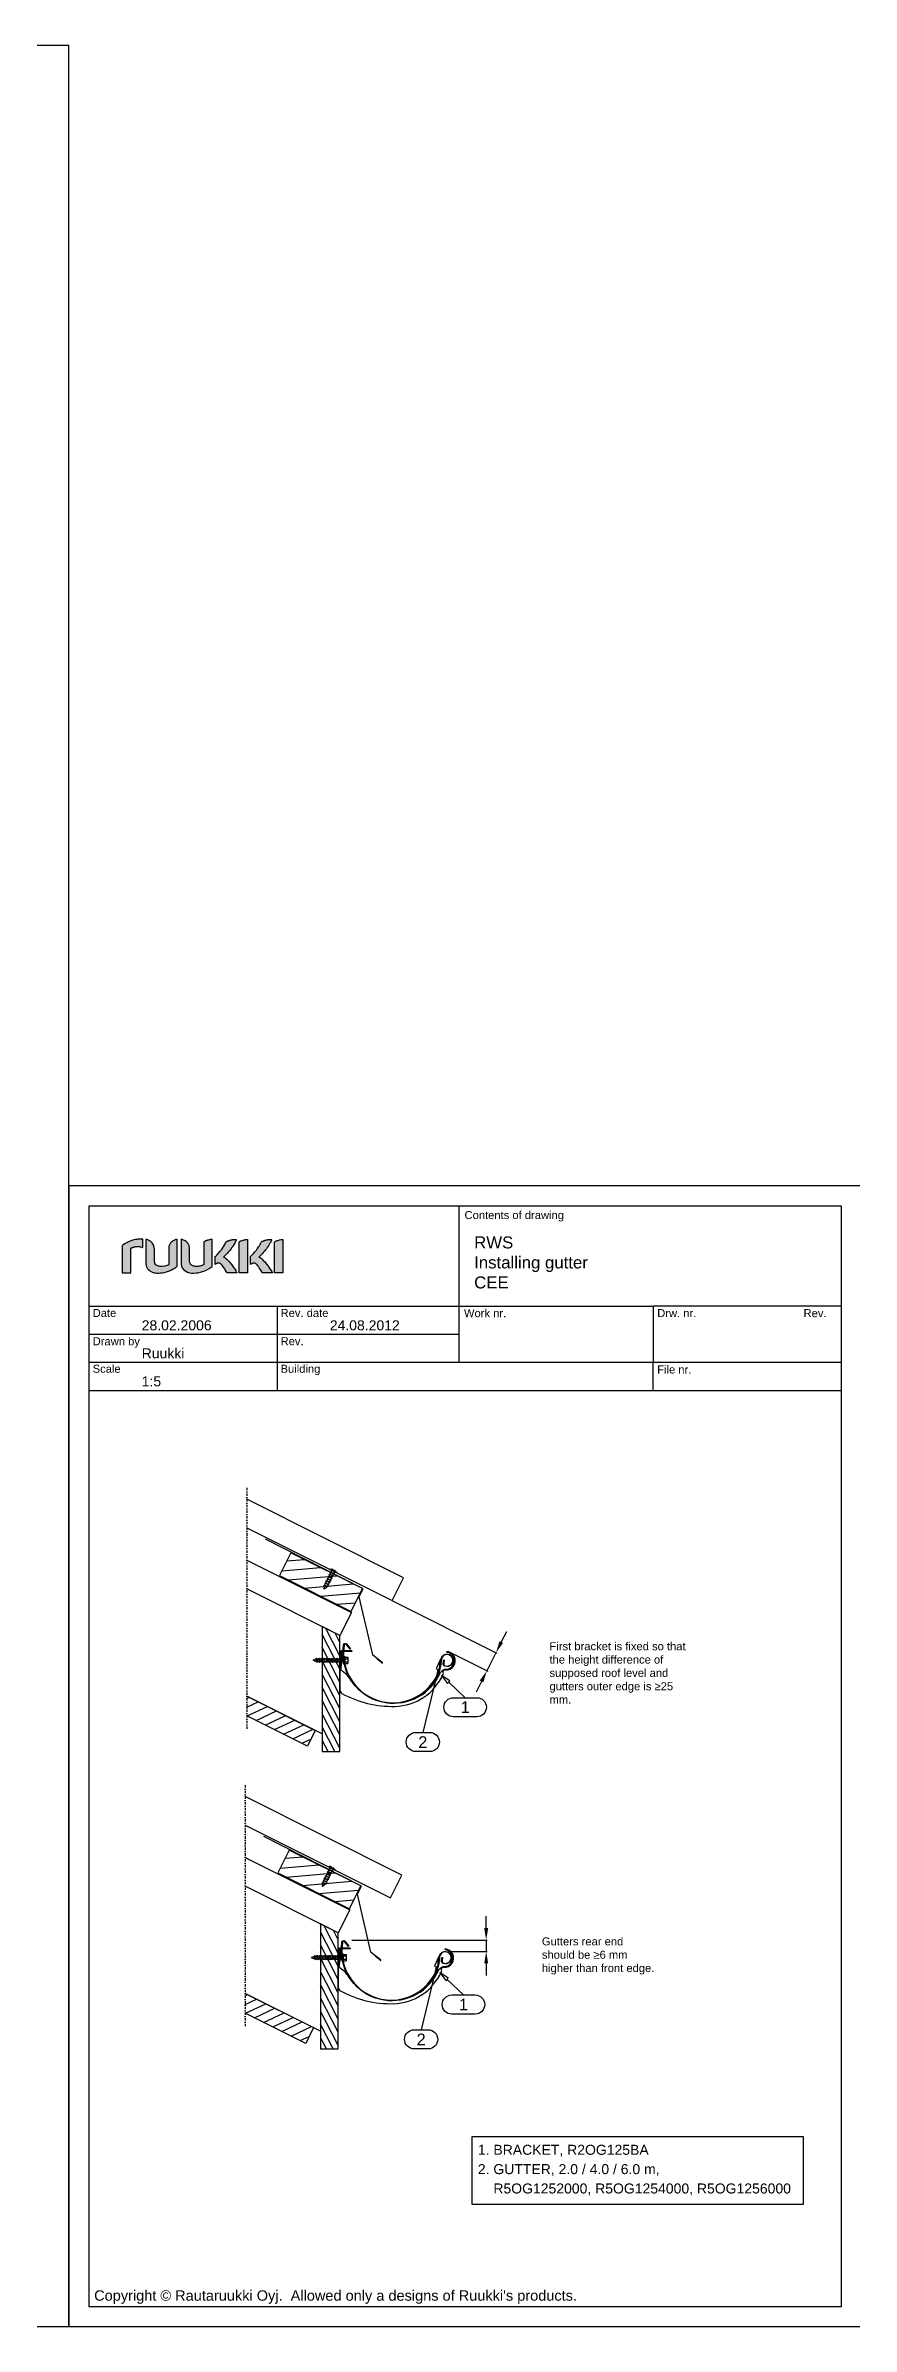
# Model space of a CAD drawing. Extents: x -5366 to 10078, y -29412 to -20292.
# Drawn here: x -247 to 760, y -24852 to -22002 of the extents above; entities that cross this region are included whole.
import ezdxf
from ezdxf.enums import TextEntityAlignment as Align

# ---------------------------------------------------------------- set-up
doc = ezdxf.new("R2010")
doc.units = 0
doc.linetypes.add('PKL', pattern=[7, 3, -2, 0, -2])
doc.layers.get('0').update_dxf_attribs({"linetype": 'CONTINUOUS'})
for name, color, linetype in [('025', 1, 'CONTINUOUS'), ('CLASSIC', 7, 'CONTINUOUS'), ('DET_RAAMIT', 7, 'CONTINUOUS'), ('DET_VAKIOTXT', 7, 'CONTINUOUS'), ('Gruba', 3, 'CONTINUOUS'), ('KIINNIKE', 1, 'CONTINUOUS'), ('MITAT', 2, 'CONTINUOUS'), ('MUOTO', 3, 'CONTINUOUS'), ('POIMULEVY', 7, 'CONTINUOUS'), ('RISTIKKO', 1, 'CONTINUOUS'), ('RU_COPYRIGHT', 7, 'CONTINUOUS'), ('RUUKKI', 7, 'CONTINUOUS'), ('RWS', 7, 'CONTINUOUS'), ('SININEN', 7, 'CONTINUOUS')]:
    doc.layers.add(name, color=color, linetype=linetype)
doc.layers.add('DET_RAAMI_ULOIN', color=7, linetype='CONTINUOUS', plot=False)
doc.styles.add('arial', font='ARIAL.TTF')
doc.dimstyles.get("Standard").update_dxf_attribs({"dimtxt": 0.18, "dimasz": 0.18, "dimexe": 0.18, "dimexo": 0.0625, "dimgap": 0.09, "dimtad": 0, "dimtih": 1, "dimtoh": 1, "dimdec": 4, "dimzin": 0, "dimdsep": 46, "dimtxsty": 'Standard', "dimcen": 0.09, "dimadec": 0, "dimazin": 0, "dimtfac": 1, "dimtdec": 4, "dimtofl": 0, "dimtmove": 0, "dimatfit": 3, "dimfxl": 0, "dimtolj": 1, "dimtzin": 0, "dimarcsym": 0})

# ---------------------------------------------------------------- blocks, each defined once
blk = doc.blocks.new('ruukki_dwg')
at = {"layer": 'RUUKKI'}
for points in [[(-27.9, 99.7), (-27.9, 57.3), (-14.6, 57.3), (-14.6, 95.4), (-14, 95.7), (-13.7, 95.9), (-13.4, 96), (-13.1, 96.2), (-12.8, 96.3), (-12.5, 96.4), (-12.1, 96.6), (-11.5, 96.8), (-11.1, 96.9), (-10.8, 97), (-10.4, 97.1), (-10.1, 97.2), (-9.8, 97.3), (-9.1, 97.5), (-8.4, 97.6), (-7.4, 97.8), (-6.7, 97.9), (-5.8, 98.1), (-4.9, 98.1), (-3.3, 98.1), (-1.1, 98), (0.3, 97.8), (2.3, 97.3), (3.8, 96.6), (4.2, 96.4), (4.3, 96.4), (4.4, 96.4), (4.4, 96.4), (4.4, 109.6), (4.2, 109.7), (3.9, 109.7), (3.7, 109.7), (2.4, 109.7), (1.3, 109.7), (0.1, 109.7), (-1, 109.6), (-2.1, 109.5), (-3.6, 109.4), (-5.1, 109.2), (-6.5, 109), (-7.8, 108.8), (-9.9, 108.3), (-11.5, 107.8), (-13, 107.3), (-14.2, 106.9), (-15.4, 106.4), (-16.9, 105.7), (-18.1, 105.2), (-19.4, 104.5), (-23, 102.6), (-25.5, 101.1), (-26.5, 100.5), (-27.3, 100), (-27.6, 99.9), (-27.9, 99.7)], [(9.1, 109.3), (9.1, 72.2), (9.1, 70.8), (9.3, 69.4), (9.6, 68.1), (10, 66.9), (10.3, 66.1), (10.7, 65.4), (11.1, 64.6), (11.8, 63.6), (12.3, 63), (13.4, 61.8), (14.3, 61), (15.6, 60.1), (16.6, 59.4), (18.1, 58.7), (18.9, 58.3), (20.4, 57.8), (22.1, 57.3), (24.2, 56.9), (26.3, 56.7), (29.3, 56.7), (32, 56.9), (35, 57.2), (37.3, 57.6), (41.4, 58.6), (45.8, 60.2), (49.1, 61.9), (51.7, 63.3), (53, 64), (54.8, 65.1), (56, 65.8), (56.9, 66.4), (57.6, 66.9), (57.8, 67), (57.8, 88.2), (57.8, 109.5), (57.1, 109.3), (56.5, 109.1), (55.8, 108.9), (55.5, 108.8), (54.8, 108.6), (53.9, 108.2), (52.7, 107.7), (51.6, 107), (50.5, 106.3), (49.9, 105.9), (49.2, 105.2), (48.7, 104.8), (48.1, 104.1), (47.6, 103.6), (47.2, 103.1), (46.9, 102.5), (46.5, 102), (46.3, 101.7), (45.9, 100.8), (45.3, 99.2), (45, 98.2), (44.8, 97.1), (44.6, 96), (44.6, 95.3), (44.6, 94.5), (44.6, 69.8), (43.4, 69.2), (42.1, 68.7), (40.4, 68.1), (38.4, 67.6), (34.6, 67.1), (33.3, 67.1), (31.3, 67.2), (29.8, 67.4), (28.7, 67.6), (27.7, 67.9), (26.7, 68.3), (25.4, 69), (24.6, 69.8), (23.7, 70.9), (23.2, 71.7), (22.8, 72.7), (22.5, 73.7), (22.4, 74.3), (22.3, 74.9), (22.3, 75.6), (22.3, 76.2), (22.3, 76.6), (22.3, 94.3), (22.2, 95.5), (22, 97.3), (21.7, 98.4), (21.3, 99.7), (20.6, 101.2), (19.6, 102.9), (19, 103.7), (18.6, 104.1), (17.9, 104.9), (16.9, 105.7), (16.4, 106.1), (15.3, 106.8), (14.1, 107.5), (13.2, 107.9), (12.3, 108.3), (11.4, 108.7), (10.7, 108.9), (10.1, 109.1), (9.7, 109.1), (9.4, 109.2), (9.1, 109.3)], [(64, 109.5), (64, 72.2), (64, 71.3), (64.1, 70.3), (64.4, 68.5), (64.8, 67.3), (65.2, 66.1), (65.8, 65), (66.7, 63.6), (67.7, 62.4), (69.2, 61), (71.2, 59.6), (73.8, 58.3), (77, 57.3), (80.3, 56.8), (83.6, 56.7), (87.5, 56.9), (89.9, 57.2), (92.2, 57.6), (94.3, 58.1), (95.9, 58.5), (97.4, 59), (101, 60.4), (104.3, 62), (107.6, 63.8), (110.6, 65.7), (112.6, 67), (112.6, 109.2), (112.2, 109.2), (111.7, 109.1), (111.2, 109.1), (110.8, 109.1), (110.1, 109), (109.1, 108.8), (108.6, 108.7), (108.1, 108.6), (106.5, 108.2), (105.8, 108.1), (105.1, 107.9), (104.5, 107.7), (104.2, 107.6), (104, 107.5), (103.4, 107.3), (103.1, 107.2), (102.6, 107), (102.2, 106.8), (101.7, 106.6), (100.8, 106.1), (100.3, 105.8), (100, 105.6), (99.7, 105.5), (99.5, 105.3), (99.5, 69.8), (98.9, 69.5), (98, 69.1), (97.3, 68.8), (96.3, 68.4), (95.6, 68.2), (94.6, 67.9), (92.9, 67.5), (91.9, 67.3), (90.7, 67.2), (89.8, 67.1), (88.5, 67.1), (87.2, 67.1), (86.2, 67.2), (85.3, 67.3), (84.4, 67.4), (83.3, 67.7), (82.3, 68), (81.2, 68.5), (80.5, 68.9), (79.8, 69.4), (79.5, 69.7), (78.8, 70.4), (78.4, 71), (78, 71.9), (77.7, 72.6), (77.5, 73.2), (77.3, 74.3), (77.2, 75.2), (77.2, 76.2), (77.2, 76.5), (77.2, 94.5), (77.1, 95.3), (77, 96.8), (76.6, 98.5), (76.3, 99.5), (75.8, 100.8), (75.2, 102), (74.3, 103.3), (73.2, 104.6), (72, 105.7), (70.5, 106.8), (69, 107.7), (67.8, 108.2), (66.6, 108.7), (66, 108.9), (65.3, 109.1), (64.3, 109.4), (64, 109.5)], [(117.3, 82.4), (118, 83.1), (119.1, 84.2), (119.7, 84.9), (120.6, 85.9), (122.5, 88), (124.5, 90.3), (126.3, 92.5), (128, 94.7), (130.5, 98.7), (132, 101.2), (132.9, 103), (133.5, 104.2), (134, 105.3), (134.3, 105.5), (134.8, 105.8), (135.3, 106), (135.9, 106.4), (136.4, 106.6), (137, 106.8), (137.6, 107.1), (138.3, 107.4), (138.7, 107.5), (139, 107.6), (139.5, 107.7), (139.9, 107.9), (140.3, 108), (140.8, 108.1), (141.2, 108.2), (141.7, 108.3), (142.7, 108.5), (143.4, 108.7), (144.2, 108.8), (144.9, 108.8), (145.6, 108.9), (146.3, 109), (148.5, 109.1), (149.8, 109.2), (150.1, 109.2), (150.3, 109.2), (150.3, 109), (150.2, 108.8), (150, 108.3), (149.6, 107.4), (149.3, 106.7), (149, 106), (148.8, 105.7), (147.6, 103.4), (146.8, 101.9), (145.8, 100.3), (145, 99), (143.9, 97.4), (143.1, 96.4), (141.9, 94.7), (139.2, 91.3), (138.1, 89.9), (137.4, 89.1), (136.4, 87.9), (134.3, 85.6), (133.2, 84.5), (132.2, 83.5), (130.8, 82.1), (130.2, 81.6), (130.6, 81.5), (131.4, 81.2), (131.7, 81), (132.4, 80.6), (133.4, 79.9), (134.2, 79.3), (134.4, 79.1), (135.6, 78), (136.6, 76.9), (138.7, 74.6), (140.3, 72.8), (142.9, 69.7), (144.8, 67.1), (146.8, 64.2), (149.1, 60.8), (149.4, 60.4), (150, 59.3), (150.4, 58.6), (150.9, 57.8), (151, 57.5), (151.1, 57.3), (135.7, 57.3), (134.4, 59.4), (132.9, 61.8), (132, 63.2), (129.7, 66.4), (128.3, 68.2), (126.8, 69.9), (125.7, 71), (124.9, 71.6), (124.4, 71.9), (124.1, 72), (123.9, 72.1), (123.8, 72.2), (123.5, 72.2), (123.2, 72.3), (123, 72.3), (122.8, 72.3), (122.6, 72.3), (122.1, 72.3), (121.9, 72.3), (121.6, 72.2), (121.1, 72.1), (120.8, 72), (120.5, 72), (120.4, 71.9), (120.1, 71.8), (119.8, 71.7), (119.6, 71.6), (119.3, 71.5), (119, 71.3), (118.8, 71.2), (118.5, 71), (118.3, 70.9), (117.8, 70.6), (117.8, 70.6), (117.7, 70.5), (117.5, 70.5), (117.3, 70.3), (117.3, 82.4)], [(154.5, 105.3), (155, 105.6), (155.6, 106), (156.2, 106.3), (156.8, 106.6), (157.2, 106.8), (158.7, 107.4), (159.6, 107.7), (160.5, 108), (161.9, 108.3), (163.1, 108.6), (164.2, 108.8), (165.4, 109), (166.6, 109.1), (167.1, 109.1), (167.7, 109.2), (167.7, 57.3), (154.5, 57.3), (154.5, 105.3)], [(172.4, 82.4), (173.8, 83.9), (175.4, 85.6), (176.3, 86.7), (177.5, 88), (178.6, 89.1), (179.6, 90.3), (180.5, 91.4), (181.3, 92.5), (182.1, 93.5), (182.7, 94.3), (183.2, 95), (184.8, 97.4), (186, 99.3), (187, 101.2), (188.3, 103.6), (188.8, 104.8), (189.1, 105.3), (189.2, 105.4), (189.5, 105.6), (189.7, 105.7), (190, 105.9), (190.5, 106.2), (191.2, 106.5), (191.7, 106.7), (192.3, 107), (193, 107.2), (193.7, 107.5), (194.5, 107.7), (194.9, 107.9), (195.4, 108), (195.8, 108.1), (196.3, 108.2), (196.8, 108.3), (197.8, 108.5), (198.5, 108.7), (199.6, 108.8), (200.3, 108.9), (201, 108.9), (201.4, 109), (202.4, 109), (203.6, 109.1), (204, 109.1), (204.8, 109.2), (205.2, 109.2), (205.4, 109.2), (205.3, 109), (205.3, 109), (205.2, 108.8), (205.1, 108.5), (205, 108.3), (204.9, 108), (204.8, 107.7), (204.7, 107.4), (204.5, 107.1), (204.4, 106.7), (204.2, 106.4), (203.7, 105.3), (203.5, 104.9), (203.3, 104.5), (203.1, 104.1), (203, 103.9), (202.8, 103.6), (202.4, 102.8), (202, 102.2), (201.3, 101), (200, 99), (199.2, 97.8), (198.2, 96.4), (196.9, 94.7), (195.5, 92.8), (194.3, 91.3), (193.1, 89.9), (192.1, 88.7), (190.8, 87.2), (188.8, 85.1), (187.8, 84), (186.3, 82.6), (185.8, 82.1), (185.3, 81.6), (186, 81.4), (186.6, 81.1), (187, 81), (187.5, 80.6), (188, 80.2), (188.6, 79.8), (189.2, 79.3), (190.1, 78.4), (192.1, 76.5), (193.8, 74.6), (196.1, 71.9), (197.9, 69.7), (200.7, 65.8), (202.4, 63.5), (204.2, 60.8), (205.3, 58.9), (206.2, 57.3), (190.8, 57.3), (189.9, 58.8), (188.5, 61), (187.4, 62.7), (185.8, 65.1), (184.4, 66.9), (183.4, 68.2), (182.4, 69.3), (181.3, 70.4), (180.4, 71.3), (179.8, 71.8), (179.2, 72), (178.6, 72.2), (178, 72.3), (177.6, 72.3), (176.9, 72.3), (176.4, 72.2), (175.7, 72), (175.1, 71.8), (174.7, 71.6), (174.1, 71.3), (173.5, 71), (173.1, 70.8), (172.7, 70.5), (172.4, 70.4), (172.4, 70.3), (172.4, 82.4)], [(209.6, 105.3), (210.1, 105.6), (210.7, 106), (211.3, 106.3), (211.9, 106.6), (212.8, 107), (213.8, 107.4), (214.7, 107.7), (216.3, 108.2), (217.6, 108.5), (219.3, 108.8), (220.5, 109), (221.5, 109.1), (222.4, 109.1), (222.8, 109.2), (222.8, 57.3), (209.6, 57.3), (209.6, 105.3)]]:
    blk.add_lwpolyline(points, dxfattribs=at)
blk = doc.blocks.new('ruukkidwg')
at = {"layer": 'MUOTO', "ltscale": 70, "xscale": 6.199999999999818, "yscale": 6.199999999999818, "zscale": 6.2}
blk.add_blockref('ruukki_dwg', (270, -306), dxfattribs=at)
blk = doc.blocks.new('S43-25')
at = {"layer": 'KIINNIKE', "color": 1}
for p, q in [((-1.9, -5.4), (-1.9, -3.2)), ((1.9, -4.9), (1.9, -2.7))]:
    blk.add_line(p, q, dxfattribs=at)
at = {"layer": 'KIINNIKE'}
for p, q in [((-1.9, -8.5), (-1.9, -6.3)), ((-1.9, -11.5), (-1.9, -9.3)), ((1.9, -8), (1.9, -5.7)), ((1.9, -11), (1.9, -8.8))]:
    blk.add_line(p, q, dxfattribs=at)
at = {"layer": 'KIINNIKE', "color": 1}
for points in [[(-4.5, 1), (4.5, 1), (4.5, 0), (-4.5, 0)], [(2.6, -2.2), (2.1, -2.7), (-2.1, -3.3), (-2.7, -2.9), (-2.1, -2.4), (2.1, -1.8)], [(2.6, -5.2), (2.1, -5.7), (-2.1, -6.3), (-2.7, -6), (-2.1, -5.5), (2.1, -4.9)]]:
    blk.add_lwpolyline(points, close=True, dxfattribs=at)
for points in [[(-1.9, -2.4), (-1.9, -1, 0.414214), (-2.9, 0)], [(1.9, -1.9), (1.9, -1, -0.414214), (2.9, 0)]]:
    blk.add_lwpolyline(points, format="xyb", dxfattribs=at)
at = {"layer": 'KIINNIKE'}
for points in [[(2.6, -8.3), (2.1, -8.8), (-2.1, -9.4), (-2.7, -9), (-2.1, -8.5), (2.1, -7.9)], [(2.6, -11.3), (2.1, -11.8), (-2.1, -12.4), (-2.7, -12.1), (-2.1, -11.6), (2.1, -11)], [(2.6, -14.4), (2.1, -14.9), (-2.1, -15.4), (-2.7, -15.1), (-2.1, -14.6), (2.1, -14)], [(2.6, -17.4), (2.1, -17.9), (-2.1, -18.5), (-2.7, -18.2), (-2.1, -17.7), (2.1, -17.1)], [(2.6, -20.5), (2.1, -21), (-2, -21.5), (-2.6, -21.2), (-2, -20.7), (2.1, -20.1)], [(1.1, -23.7), (0.7, -24.1), (-0.6, -24.3), (-1, -24), (-0.6, -23.7), (0.7, -23.5)]]:
    blk.add_lwpolyline(points, close=True, dxfattribs=at)
for points in [[(-1.9, -9.3), (-1.9, -9.4)], [(-1.9, -14.6), (-1.9, -12.4)], [(-1.9, -17.6), (-1.9, -15.4)], [(-1.9, -18.7), (-1.9, -18.5)], [(0, -25), (-0.4, -24.2)], [(0.4, -24.1), (0, -25)], [(1.9, -8.9), (1.9, -8.8)], [(1.9, -11.8), (1.9, -14)], [(1.9, -14.9), (1.9, -17.1)], [(1.9, -17.9), (1.9, -18.7)]]:
    blk.add_lwpolyline(points, dxfattribs=at)
for points in [[(-1.7, -20.7, -0.048189), (-1.9, -18.7), (-1.9, -18.5)], [(-0.6, -23.7), (-0.9, -23, -0.041911), (-1.5, -21.5)], [(1.6, -21, -0.053388), (0.9, -23), (0.7, -23.5)], [(1.9, -17.9), (1.9, -18.7, -0.035659), (1.8, -20.2, -0.035659)]]:
    blk.add_lwpolyline(points, format="xyb", dxfattribs=at)
at = {"layer": 'RWS', "color": 1}
for points in [[(-0.7, 1), (-0.9, 1.7, 0.08871), (-3.3, 1, 0.082321)], [(3.3, 1, 0.08871), (0.9, 1.7), (0.7, 1)]]:
    blk.add_lwpolyline(points, format="xyb", dxfattribs=at)
blk = doc.blocks.new('A$C45053BC4')
at = {"layer": 'Gruba'}
for p, q in [((0, 62.6), (0, 67.4)), ((0, 67.4), (0, 20.6)), ((1, 67.4), (1, 47.1)), ((15, 69.4), (2, 69.4)), ((15, 68.4), (2, 68.4)), ((4, 62.6), (4, 68.4)), ((15, 69.4), (15, 68.4)), ((133.5, 68.4), (133.4, 67.4))]:
    blk.add_line(p, q, dxfattribs=at)
for centre, radius, start, end in [((2, 67.4), 2, 90, 180), ((2, 67.4), 1, 90, 180), ((-124.3, 65.7), 127.2, 351.0067, 1.2453), ((67.3, 67.5), 63.5, 184.4513, 336.813), ((132.7, 57), 10.5, 264.1617, 85.8823), ((132.7, 57), 11.5, 265.4032, 85.8823), ((4, 47.1), 3, 180, 233.2002), ((-32.8, -2.1), 58.5, 34.5178, 53.2002), ((67.3, 67.5), 67.5, 271.3213, 336.0825), ((137.3, 31.8), 15.8, 111.0991, 137.3475), ((137.3, 31.8), 14.8, 111.9903, 127.4204), ((126.3, 41.4), 3, 336.0825, 47.2094), ((5, 20.6), 5, 180, 240.9744), ((65.3, 129.3), 129.3, 240.9744, 271.5892)]:
    blk.add_arc(centre, radius, start, end, dxfattribs=at)
blk = doc.blocks.new('S55-38')
at = {"layer": 'KIINNIKE'}
for p, q in [((-22, 8.8), (-20, 7.8)), ((-20.7, 12.6), (-18.7, 11.6)), ((-19.2, 7.4), (-17.1, 6.3)), ((-17.9, 11.2), (-15.9, 10.1))]:
    blk.add_line(p, q, dxfattribs=at)
at = {"layer": 'KIINNIKE', "color": 1}
for p, q in [((-16.3, 6), (-14.3, 4.9)), ((-15.1, 9.8), (-13, 8.7)), ((-13.5, 4.5), (-11.4, 3.5)), ((-12.2, 8.3), (-10.2, 7.3)), ((-10.7, 3.1), (-8.6, 2.1)), ((-9.4, 6.9), (-7.3, 5.9)), ((-7.8, 1.7), (-5.8, 0.7)), ((-6.6, 5.5), (-4.5, 4.5)), ((-5, 0.3), (-2.9, -0.8)), ((-3.7, 4.1), (-1.7, 3)), ((-0.9, 2.7), (0.9, 1.8)), ((6.3, 1.3), (2.7, -5.8)), ((-2.2, -1.1), (-0.9, -1.8))]:
    blk.add_line(p, q, dxfattribs=at)
at = {"layer": 'KIINNIKE'}
for points in [[(-33.6, 16.3), (-34.2, 17.1)], [(-34.2, 17.1), (-33.3, 17.1)], [(-28.5, 12), (-29.2, 12.4)], [(-25.6, 10.6), (-27.7, 11.6)], [(-27.5, 15.9), (-27.2, 15.8)], [(-26.4, 15.4), (-24.4, 14.4)], [(-22.8, 9.2), (-24.9, 10.2)], [(-23.6, 14), (-21.5, 13)], [(-20, 7.8), (-20, 7.8)], [(-18.7, 11.6), (-18.8, 11.6)]]:
    blk.add_lwpolyline(points, dxfattribs=at)
for points in [[(-33.5, 15.5), (-33.7, 16), (-33.2, 17.3), (-32.8, 17.5), (-32.7, 17), (-33.1, 15.7)], [(-31.2, 12.5), (-31.4, 13.3), (-30, 17.4), (-29.4, 17.8), (-29.2, 17), (-30.6, 12.9)], [(-28.3, 11.1), (-28.6, 11.8), (-27.1, 16), (-26.6, 16.4), (-26.4, 15.6), (-27.8, 11.4)], [(-25.5, 9.7), (-25.7, 10.4), (-24.3, 14.6), (-23.7, 15), (-23.5, 14.2), (-24.9, 10)], [(-22.6, 8.3), (-22.9, 9), (-21.5, 13.2), (-20.9, 13.6), (-20.7, 12.8), (-22.1, 8.6)], [(-19.8, 6.9), (-20, 7.6), (-18.6, 11.7), (-18, 12.1), (-17.8, 11.4), (-19.3, 7.2)]]:
    blk.add_lwpolyline(points, close=True, dxfattribs=at)
for points in [[(-31.2, 13.7, -0.053388), (-32.8, 15.3), (-33.1, 15.7)], [(-32.7, 17.1), (-31.9, 17, -0.041911), (-30.2, 16.9)], [(-28.5, 12), (-29.2, 12.4, -0.035659), (-30.5, 13.2, -0.035659)], [(-29.3, 16.7, -0.048189), (-27.5, 15.9), (-27.2, 15.8)]]:
    blk.add_lwpolyline(points, format="xyb", dxfattribs=at)
at = {"layer": 'KIINNIKE', "color": 1}
for points in [[(-17, 5.4), (-17.2, 6.2), (-15.8, 10.3), (-15.2, 10.7), (-15, 9.9), (-16.4, 5.8)], [(-14.1, 4), (-14.4, 4.7), (-12.9, 8.9), (-12.4, 9.3), (-12.2, 8.5), (-13.6, 4.3)], [(-11.3, 2.6), (-11.5, 3.3), (-10.1, 7.5), (-9.5, 7.9), (-9.3, 7.1), (-10.7, 2.9)], [(-8.4, 1.2), (-8.7, 1.9), (-7.3, 6.1), (-6.7, 6.5), (-6.5, 5.7), (-7.9, 1.5)], [(-5.6, -0.2), (-5.8, 0.5), (-4.4, 4.7), (-3.8, 5), (-3.6, 4.3), (-5.1, 0.1)], [(-2.8, -1.6), (-3, -0.9), (-1.6, 3.2), (-1, 3.6), (-0.8, 2.8), (-2.2, -1.3)], [(2.1, 4.2), (3, 3.7), (-1.2, -4.7), (-2.1, -4.2)]]:
    blk.add_lwpolyline(points, close=True, dxfattribs=at)
at = {"layer": 'RWS', "color": 1}
for p, q in [((1.8, 1.3), (5.4, -0.5)), ((2.7, 3.1), (6.3, 1.3)), ((-0.9, -4), (2.7, -5.8)), ((0, -2.3), (3.6, -4))]:
    blk.add_line(p, q, dxfattribs=at)
blk = doc.blocks.new('*D108')
at = {"layer": 'RISTIKKO', "color": 0, "lineweight": -2, "ltscale": 3}
for p, q in [((303.6, -24354.6), (303.6, -24339.6)), ((135.9, -24369.6), (304.8, -24369.6)), ((259.9, -24383.8), (304.8, -24383.8)), ((303.6, -24369.6), (303.6, -24383.8)), ((303.6, -24398.8), (303.6, -24413.8))]:
    blk.add_line(p, q, dxfattribs=at)
at = {"layer": 'RISTIKKO', "color": 0, "ltscale": 3}
for points in [[(301.1, -24354.6), (306.1, -24354.6), (303.6, -24369.6)], [(301.1, -24398.8), (306.1, -24398.8), (303.6, -24383.8)]]:
    blk.add_solid(points, dxfattribs=at)
blk = doc.blocks.new('*D109')
at = {"layer": 'MITAT', "color": 0, "lineweight": -2, "ltscale": 3}
for p, q in [((186.7, -23945.7), (316.9, -24011.1)), ((322.5, -23997.2), (329.2, -23983.8)), ((255.7, -24008.5), (305.6, -24033.6)), ((315.8, -24010.6), (304.5, -24033)), ((297.8, -24046.4), (291, -24059.8))]:
    blk.add_line(p, q, dxfattribs=at)
at = {"layer": 'MITAT', "color": 0, "ltscale": 3}
for points in [[(320.3, -23996.1), (324.7, -23998.3), (315.8, -24010.6)], [(295.5, -24045.3), (300, -24047.5), (304.5, -24033)]]:
    blk.add_solid(points, dxfattribs=at)

msp = doc.modelspace()

# ---------------------------------------------------------------- hatches: boundary and pattern name
h = msp.add_hatch(color=256)
h.paths.add_polyline_path([(-151.16568, -23501.65637), (-151.16568, -23535.63862), (-140.56788, -23535.63862), (-140.56788, -23505.06429), (-140.09686, -23504.81493), (-139.8475, -23504.70411), (-139.59814, -23504.59328), (-139.34186, -23504.48245), (-139.08557, -23504.37163), (-138.82235, -23504.26773), (-138.55914, -23504.16383), (-138.03271, -23503.96988), (-137.75565, -23503.87983), (-137.47858, -23503.78979), (-137.20844, -23503.71359), (-136.9383, -23503.6374), (-136.66123, -23503.56121), (-136.1071, -23503.41574), (-135.55989, -23503.29106), (-134.74947, -23503.13868), (-134.22304, -23503.05556), (-133.46804, -23502.95858), (-132.75459, -23502.90317), (-131.50779, -23502.89624), (-129.74842, -23502.98629), (-128.61244, -23503.13175), (-126.98467, -23503.54735), (-125.75865, -23504.09456), (-125.44003, -23504.28851), (-125.35691, -23504.31621), (-125.30149, -23504.31621), (-125.28764, -23504.28851), (-125.28764, -23493.6907), (-125.48851, -23493.66992), (-125.68939, -23493.64914), (-125.89026, -23493.64221), (-126.88077, -23493.63528), (-127.8228, -23493.63528), (-128.73712, -23493.66299), (-129.62374, -23493.70455), (-130.48264, -23493.75996), (-131.71559, -23493.87079), (-132.89312, -23494.00933), (-134.02217, -23494.18249), (-135.09581, -23494.38337), (-136.77899, -23494.77819), (-138.05349, -23495.1453), (-139.27952, -23495.5609), (-140.20769, -23495.89338), (-141.16357, -23496.27435), (-142.41037, -23496.8077), (-143.31084, -23497.2233), (-144.41911, -23497.79821), (-147.27289, -23499.34286), (-149.29548, -23500.50654), (-150.11283, -23500.99141), (-150.75008, -23501.3793), (-150.95788, -23501.51784)])
h.paths.add_polyline_path([(-121.56109, -23493.95391), (-121.56109, -23523.65548), (-121.5126, -23524.81916), (-121.381, -23525.91357), (-121.13856, -23526.9595), (-120.82686, -23527.95002), (-120.56365, -23528.57342), (-120.27273, -23529.16911), (-119.9541, -23529.75095), (-119.39997, -23530.55444), (-119.00515, -23531.06702), (-118.12546, -23532.00904), (-117.40509, -23532.66015), (-116.35223, -23533.42209), (-115.51411, -23533.93466), (-114.33657, -23534.53035), (-113.72702, -23534.79357), (-112.45944, -23535.2438), (-111.15723, -23535.60399), (-109.48097, -23535.91569), (-107.78394, -23536.075), (-105.35268, -23536.08193), (-103.16385, -23535.9711), (-100.76722, -23535.70789), (-98.93858, -23535.40311), (-95.65534, -23534.55806), (-92.17122, -23533.26277), (-89.49753, -23531.96748), (-87.4126, -23530.85229), (-86.35282, -23530.24967), (-84.93285, -23529.40462), (-83.94926, -23528.78122), (-83.2566, -23528.33791), (-82.70246, -23527.95694), (-82.53622, -23527.83919), (-82.53622, -23510.83421), (-82.53622, -23493.82923), (-83.06265, -23493.95391), (-83.58908, -23494.09245), (-84.1155, -23494.25869), (-84.37179, -23494.34181), (-84.88436, -23494.5219), (-85.63937, -23494.81282), (-86.59525, -23495.26998), (-87.52343, -23495.79641), (-88.39619, -23496.37825), (-88.81179, -23496.69687), (-89.40748, -23497.20252), (-89.78845, -23497.56271), (-90.3218, -23498.12377), (-90.66813, -23498.52551), (-90.98676, -23498.94112), (-91.27768, -23499.37057), (-91.5686, -23499.81388), (-91.69328, -23500.04938), (-92.06732, -23500.7559), (-92.55219, -23502.03041), (-92.7877, -23502.84776), (-92.96086, -23503.69281), (-93.07862, -23504.57943), (-93.12018, -23505.18897), (-93.13403, -23505.81237), (-93.13403, -23525.62265), (-94.07606, -23526.09367), (-95.11506, -23526.52312), (-96.45191, -23526.97335), (-98.09353, -23527.39588), (-101.13434, -23527.78378), (-102.18719, -23527.78378), (-103.75954, -23527.70758), (-104.95093, -23527.54827), (-105.8514, -23527.36817), (-106.66875, -23527.13267), (-107.43068, -23526.82789), (-108.44197, -23526.24605), (-109.15542, -23525.63651), (-109.87579, -23524.75682), (-110.25676, -23524.07108), (-110.56154, -23523.30222), (-110.79012, -23522.45024), (-110.87324, -23521.99308), (-110.93558, -23521.50821), (-110.97714, -23520.99564), (-110.99792, -23520.46228), (-111.00484, -23520.19214), (-111.00484, -23505.96476), (-111.03948, -23505.02966), (-111.2265, -23503.55428), (-111.41352, -23502.72308), (-111.75292, -23501.6633), (-112.2932, -23500.43728), (-113.13826, -23499.07965), (-113.62312, -23498.4701), (-113.96253, -23498.08221), (-114.50974, -23497.51422), (-115.29938, -23496.83541), (-115.71498, -23496.51678), (-116.58774, -23495.92109), (-117.50206, -23495.39466), (-118.22936, -23495.04833), (-118.97051, -23494.7297), (-119.72552, -23494.45956), (-120.24502, -23494.29332), (-120.77145, -23494.14786), (-121.03466, -23494.07859), (-121.29788, -23494.01625)])
h.paths.add_polyline_path([(-77.56287, -23493.82923), (-77.56287, -23523.65548), (-77.54902, -23524.44512), (-77.47975, -23525.1932), (-77.23039, -23526.62009), (-76.93947, -23527.62446), (-76.56543, -23528.57342), (-76.1152, -23529.46003), (-75.40175, -23530.55444), (-74.57748, -23531.55188), (-73.40687, -23532.66015), (-71.79988, -23533.76842), (-69.72881, -23534.79357), (-67.15901, -23535.60399), (-64.46454, -23536.02651), (-61.81162, -23536.09578), (-58.74311, -23535.93647), (-56.75515, -23535.70789), (-54.93344, -23535.40311), (-53.2364, -23535.01522), (-51.96189, -23534.65503), (-50.7428, -23534.25329), (-47.88901, -23533.14502), (-45.21532, -23531.82895), (-42.59703, -23530.40206), (-40.20041, -23528.9336), (-38.56571, -23527.83919), (-38.56571, -23494.06474), (-38.94668, -23494.07167), (-39.30687, -23494.08552), (-39.7571, -23494.12015), (-40.00646, -23494.14786), (-40.62986, -23494.23098), (-41.36409, -23494.34181), (-41.79354, -23494.42493), (-42.22299, -23494.50805), (-43.51136, -23494.79897), (-44.05856, -23494.9375), (-44.57806, -23495.08296), (-45.06293, -23495.23535), (-45.29844, -23495.31154), (-45.52702, -23495.38773), (-45.97032, -23495.54705), (-46.18505, -23495.63017), (-46.5868, -23495.78255), (-46.96084, -23495.94879), (-47.32102, -23496.11503), (-48.08989, -23496.50985), (-48.47778, -23496.73843), (-48.72021, -23496.89082), (-48.92109, -23497.02243), (-49.12196, -23497.15403), (-49.12196, -23525.62265), (-49.59297, -23525.87201), (-50.33413, -23526.20449), (-50.8467, -23526.41922), (-51.64327, -23526.71707), (-52.18355, -23526.89716), (-53.0009, -23527.12574), (-54.35852, -23527.45129), (-55.16202, -23527.58983), (-56.18716, -23527.72144), (-56.90754, -23527.78378), (-57.91883, -23527.78378), (-58.98554, -23527.75607), (-59.74747, -23527.70758), (-60.4817, -23527.63139), (-61.18129, -23527.52056), (-62.05406, -23527.31969), (-62.86448, -23527.0634), (-63.7788, -23526.66165), (-64.28444, -23526.36381), (-64.88706, -23525.90665), (-65.1572, -23525.65729), (-65.65592, -23525.0893), (-65.98148, -23524.61136), (-66.34166, -23523.91869), (-66.56332, -23523.32993), (-66.688, -23522.91433), (-66.86809, -23522.02078), (-66.95121, -23521.28656), (-66.99277, -23520.48999), (-66.99277, -23520.21985), (-66.99277, -23505.81237), (-67.02048, -23505.18897), (-67.11745, -23503.98373), (-67.4153, -23502.57069), (-67.65773, -23501.7672), (-68.05948, -23500.7559), (-68.5582, -23499.81388), (-69.29243, -23498.73331), (-70.13748, -23497.74973), (-71.10029, -23496.86311), (-72.36787, -23495.93494), (-73.50384, -23495.26998), (-74.47358, -23494.81282), (-75.47102, -23494.42493), (-75.98359, -23494.25869), (-76.51002, -23494.09245), (-77.29966, -23493.89157)])
h.paths.add_polyline_path([(-34.81146, -23515.50971), (-34.2781, -23514.99021), (-33.41227, -23514.06204), (-32.9274, -23513.52869), (-32.16547, -23512.68363), (-30.68316, -23511.05586), (-29.05539, -23509.17181), (-27.64235, -23507.41936), (-26.2778, -23505.63228), (-24.2275, -23502.48064), (-23.07075, -23500.43035), (-22.30189, -23498.96882), (-21.84473, -23498.04065), (-21.41527, -23497.15403), (-21.17977, -23496.99472), (-20.83343, -23496.77999), (-20.43169, -23496.55834), (-19.93297, -23496.29513), (-19.53122, -23496.11503), (-19.07406, -23495.92109), (-18.56148, -23495.71329), (-18.00735, -23495.50549), (-17.7095, -23495.40851), (-17.41166, -23495.31154), (-17.07918, -23495.20764), (-16.7467, -23495.10374), (-16.38651, -23495.00677), (-16.02632, -23494.90979), (-15.64536, -23494.81975), (-15.26439, -23494.7297), (-14.44704, -23494.57039), (-13.88598, -23494.47341), (-13.31107, -23494.39029), (-12.72923, -23494.32103), (-12.14739, -23494.26561), (-11.5794, -23494.21713), (-9.82003, -23494.1063), (-8.79488, -23494.07167), (-8.54552, -23494.06474), (-8.36542, -23494.06474), (-8.42084, -23494.22405), (-8.47625, -23494.38337), (-8.62864, -23494.77126), (-8.94034, -23495.48471), (-9.18277, -23496.01806), (-9.44599, -23496.58605), (-9.58452, -23496.87697), (-10.52655, -23498.69868), (-11.19151, -23499.85544), (-11.96037, -23501.1438), (-12.66689, -23502.24514), (-13.49809, -23503.45038), (-14.12842, -23504.33007), (-15.11893, -23505.65306), (-17.2662, -23508.40295), (-18.15974, -23509.49736), (-18.72773, -23510.16232), (-19.53122, -23511.0905), (-21.22133, -23512.91914), (-22.08023, -23513.80575), (-22.86987, -23514.59539), (-24.04048, -23515.73137), (-24.47686, -23516.14697), (-24.1998, -23516.21623), (-23.53483, -23516.47252), (-23.25777, -23516.60413), (-22.69671, -23516.93661), (-21.95555, -23517.47689), (-21.30445, -23518.01717), (-21.13128, -23518.17648), (-20.19618, -23519.05617), (-19.36498, -23519.90122), (-17.64716, -23521.72986), (-16.37958, -23523.19139), (-14.35007, -23525.71963), (-12.79849, -23527.81148), (-11.19151, -23530.0765), (-9.33516, -23532.84025), (-9.12736, -23533.17273), (-8.60786, -23534.03856), (-8.31001, -23534.55806), (-7.93597, -23535.23687), (-7.83207, -23535.43775), (-7.72817, -23535.63862), (-20.08535, -23535.63862), (-21.13128, -23533.90695), (-22.32959, -23532.00904), (-23.04997, -23530.91463), (-24.89246, -23528.29635), (-25.98688, -23526.91101), (-27.20597, -23525.56724), (-28.09951, -23524.68755), (-28.71599, -23524.1542), (-29.15929, -23523.89099), (-29.35324, -23523.81479), (-29.54719, -23523.74553), (-29.64416, -23523.71089), (-29.85196, -23523.66933), (-30.07361, -23523.64163), (-30.28141, -23523.61392), (-30.39224, -23523.61392), (-30.61389, -23523.61392), (-30.94637, -23523.62777), (-31.16803, -23523.64163), (-31.37583, -23523.66933), (-31.80528, -23523.75245), (-32.01308, -23523.80787), (-32.24859, -23523.87713), (-32.36634, -23523.91869), (-32.60185, -23524.00874), (-32.84428, -23524.11264), (-32.96896, -23524.16805), (-33.20447, -23524.27888), (-33.43998, -23524.38971), (-33.6547, -23524.50746), (-33.86943, -23524.62521), (-34.05645, -23524.73604), (-34.39586, -23524.93691), (-34.54824, -23525.02696), (-34.64522, -23525.08237), (-34.81146, -23525.1932)])
h.paths.add_polyline_path([(-5.01292, -23497.15403), (-4.61117, -23496.89082), (-4.11245, -23496.58605), (-3.68299, -23496.35747), (-3.19813, -23496.11503), (-2.85179, -23495.94879), (-1.6327, -23495.46393), (-0.94696, -23495.23535), (-0.20581, -23495.00677), (0.87476, -23494.7297), (1.8722, -23494.50805), (2.71725, -23494.35566), (3.72162, -23494.2102), (4.71213, -23494.12015), (5.08617, -23494.09937), (5.55719, -23494.06474), (5.55719, -23535.63862), (-5.01292, -23535.63862)])
h.paths.add_polyline_path([(9.31144, -23515.50971), (10.46127, -23514.31833), (11.70114, -23512.96762), (12.48386, -23512.10179), (13.43281, -23511.05586), (14.26401, -23510.10691), (15.06058, -23509.17181), (15.80173, -23508.27134), (16.47362, -23507.41936), (17.07624, -23506.63665), (17.59574, -23505.95091), (18.01827, -23505.37599), (19.25814, -23503.52657), (20.20017, -23501.96114), (21.05215, -23500.43035), (22.04959, -23498.50473), (22.4929, -23497.59734), (22.70762, -23497.15403), (22.79074, -23497.08477), (23.06781, -23496.90467), (23.17171, -23496.84233), (23.40029, -23496.71073), (23.82974, -23496.47522), (24.3908, -23496.20508), (24.82026, -23496.01806), (25.2982, -23495.81719), (25.82463, -23495.60939), (26.40647, -23495.40851), (27.04372, -23495.20764), (27.3762, -23495.10374), (27.72946, -23495.00677), (28.08272, -23494.90979), (28.47061, -23494.81975), (28.85851, -23494.7297), (29.66893, -23494.57039), (30.23692, -23494.47341), (31.10275, -23494.35566), (31.68459, -23494.28639), (32.25258, -23494.24483), (32.52964, -23494.21713), (33.34699, -23494.16171), (34.30287, -23494.1063), (34.68384, -23494.09245), (35.32109, -23494.07167), (35.57738, -23494.06474), (35.75747, -23494.06474), (35.70206, -23494.22405), (35.64665, -23494.38337), (35.56353, -23494.57731), (35.48041, -23494.77126), (35.38343, -23494.99984), (35.28646, -23495.22842), (35.17563, -23495.48471), (35.06481, -23495.74099), (34.9332, -23496.01806), (34.80159, -23496.29513), (34.37907, -23497.17481), (34.23361, -23497.47266), (34.08814, -23497.77743), (33.94268, -23498.08221), (33.82493, -23498.28308), (33.70718, -23498.48395), (33.34006, -23499.14892), (33.06992, -23499.61993), (32.47423, -23500.6243), (31.44908, -23502.24514), (30.82568, -23503.15253), (29.98063, -23504.33007), (28.99704, -23505.65306), (27.80565, -23507.21156), (26.84977, -23508.40295), (25.94931, -23509.49736), (25.11118, -23510.48095), (24.0791, -23511.65848), (22.45826, -23513.36245), (21.63399, -23514.20057), (20.50494, -23515.31577), (20.07549, -23515.73137), (19.64603, -23516.14697), (20.18632, -23516.29935), (20.71274, -23516.53486), (20.98981, -23516.67339), (21.41234, -23516.93661), (21.84872, -23517.24138), (22.3128, -23517.60849), (22.8046, -23518.01717), (23.52497, -23518.68213), (25.11118, -23520.26834), (26.46881, -23521.72986), (28.33901, -23523.91869), (29.75898, -23525.71963), (32.03092, -23528.802), (33.34699, -23530.69298), (34.78774, -23532.84025), (35.67435, -23534.3087), (36.39473, -23535.63862), (24.03754, -23535.63862), (23.33102, -23534.46109), (22.21583, -23532.68093), (21.30844, -23531.28867), (20.027, -23529.41154), (18.94644, -23527.94309), (18.13602, -23526.91101), (17.34638, -23526.01055), (16.45977, -23525.11008), (15.74632, -23524.44512), (15.22682, -23524.02952), (14.76966, -23523.81479), (14.25708, -23523.66933), (13.82763, -23523.61392), (13.50208, -23523.61392), (12.95487, -23523.64163), (12.52542, -23523.71089), (11.99206, -23523.8425), (11.51412, -23524.00874), (11.15394, -23524.16805), (10.68292, -23524.38971), (10.23962, -23524.62521), (9.86557, -23524.84687), (9.57465, -23525.02696), (9.34607, -23525.16549), (9.31144, -23525.1932)])
h.paths.add_polyline_path([(39.1654, -23497.15403), (39.56714, -23496.89082), (40.05201, -23496.58605), (40.49532, -23496.35747), (40.98018, -23496.11503), (41.70056, -23495.78255), (42.53176, -23495.46393), (43.22442, -23495.23535), (44.49893, -23494.86823), (45.55179, -23494.61887), (46.89556, -23494.35566), (47.89993, -23494.2102), (48.68264, -23494.13401), (49.43072, -23494.09245), (49.7355, -23494.06474), (49.7355, -23535.63862), (39.1654, -23535.63862)])
at = {"layer": 'RWS'}
h = msp.add_hatch(dxfattribs=at)
h.set_pattern_fill('ANSI31', color=1, scale=95, angle=320, style=0)
h.set_pattern_definition([(5, (4517.858, -23612.662), (-1.034974, 11.829812), [])])
h.paths.add_polyline_path([(134.75929, -23958.86483), (149.07013, -23930.24316), (59.62741, -23885.5218), (45.31657, -23914.14347)])
h = msp.add_hatch(dxfattribs=at)
h.set_pattern_fill('VAAKAV', color=1, scale=0.1, angle=25, style=0)
h.set_pattern_definition([(25, (812.656, -23194.18), (-4.22618, 9.06308), [])])
h.paths.add_polyline_path([(4.38243, -24064.65268), (4.38243, -24089.24943), (80.26833, -24127.19238), (90.10703, -24107.51498)])
h = msp.add_hatch(dxfattribs=at)
h.set_pattern_fill('ANSI31', color=1, scale=95, angle=320, style=0)
h.set_pattern_definition([(5, (4515.758, -23984.171), (-1.034974, 11.829812), [])])
h.paths.add_polyline_path([(132.65884, -24330.37376), (146.96967, -24301.75209), (57.52695, -24257.03073), (43.21612, -24285.6524)])
h = msp.add_hatch(dxfattribs=at)
h.set_pattern_fill('VAAKAV', color=1, scale=0.1, angle=25, style=0)
h.set_pattern_definition([(25, (810.556, -23565.689), (-4.22618, 9.06308), [])])
h.paths.add_polyline_path([(2.28197, -24436.16161), (2.28197, -24460.75836), (78.16787, -24498.70131), (88.00657, -24479.02391)])

# ---------------------------------------------------------------- linework, layer by layer
at = {"color": 3}
for points in [[(167.37378, -24018.0739), (172.96423, -24022.2866, -0.3070790787), (173.04072, -24022.8426, 1.9670986918), (173.81131, -24022.59981), (161.99759, -24013.69753, -0.10291126), (161.78098, -24013.35257), (145.01048, -23940.71152, -0.1361524896), (145.11702, -23940.18755), (149.50036, -23931.58477, 0.4142135624), (149.06334, -23930.23977), (27.88645, -23868.49706)], [(165.27333, -24389.58282), (170.86378, -24393.79553, -0.3070790787), (170.94027, -24394.35152, 1.9670986918), (171.71085, -24394.10874), (159.89713, -24385.20646, -0.10291126), (159.68053, -24384.86149), (142.91002, -24312.22045, -0.1361524896), (143.01656, -24311.69647), (147.3999, -24303.09369, 0.4142135624), (146.96288, -24301.74869), (25.78599, -24240.00599)]]:
    msp.add_lwpolyline(points, format="xyb", dxfattribs=at)
at = {"layer": '025', "color": 2}
for points in [[(4.38243, -24064.65268), (90.10703, -24107.51498), (80.26833, -24127.19238), (4.38243, -24089.24943)], [(2.28197, -24436.16161), (88.00657, -24479.02391), (78.16787, -24498.70131), (2.28197, -24460.75836)]]:
    msp.add_lwpolyline(points, dxfattribs=at)
at = {"layer": 'CLASSIC', "color": 1}
for p, q in [((120.81185, -24030.77705), (98.81185, -23987.59962)), ((120.81185, -24014.25688), (103.42739, -23980.13797)), ((120.81185, -23997.73671), (114.79642, -23985.93078)), ((120.81185, -24047.29722), (98.81185, -24004.11979)), ((120.81185, -24063.81739), (98.81185, -24020.63996)), ((120.81185, -24080.33756), (98.81185, -24037.16013)), ((120.81185, -24096.85773), (98.81185, -24053.6803)), ((120.65296, -24113.06607), (98.81185, -24070.20047)), ((120.78027, -24129.8361), (98.81185, -24086.72064)), ((114.50668, -24134.04366), (98.81185, -24103.24081)), ((106.06485, -24133.99579), (98.81185, -24119.76098)), ((118.71139, -24402.28598), (96.71139, -24359.10855)), ((118.71139, -24385.76581), (101.32694, -24351.64689)), ((118.71139, -24369.24564), (112.69597, -24357.43971)), ((118.71139, -24418.80615), (96.71139, -24375.62872)), ((118.71139, -24435.32632), (96.71139, -24392.14889)), ((118.71139, -24451.84649), (96.71139, -24408.66906)), ((118.71139, -24468.36666), (96.71139, -24425.18923)), ((118.5525, -24484.57499), (96.71139, -24441.70939)), ((118.67981, -24501.34502), (96.71139, -24458.22956)), ((112.40623, -24505.55258), (96.71139, -24474.74973)), ((103.96439, -24505.50472), (96.71139, -24491.2699))]:
    msp.add_line(p, q, dxfattribs=at)
at = {"layer": 'DET_RAAMI_ULOIN', "color": 2}
for points in [[(-2197.64544, -24852.3081), (-217.64544, -24852.3081), (-217.64544, -22002.3081), (-2197.64544, -22002.3081)], [(-217.64545, -24852.3081), (772.35455, -24852.3081), (772.35455, -23427.3081), (-217.64545, -23427.3081)]]:
    msp.add_lwpolyline(points, close=True, dxfattribs=at)
at = {"layer": 'DET_RAAMIT', "color": 2}
for p, q in [((-192.64545, -23577.3081), (512.35455, -23577.3081)), ((42.35455, -23577.3081), (42.35455, -23682.70075)), ((269.85455, -23647.3081), (269.85455, -23577.3081)), ((-192.64545, -23612.3081), (269.85455, -23612.3081)), ((-192.64545, -23647.3081), (512.35455, -23647.3081)), ((-192.64545, -23682.70075), (747.35455, -23682.70075)), ((120.81185, -23988.99579), (98.81185, -23977.78623)), ((98.81185, -23977.78623), (98.81185, -24133.99579)), ((120.81185, -24133.99579), (120.81185, -23988.99579)), ((98.81185, -24133.99579), (120.81185, -24133.99579)), ((118.71139, -24360.50472), (96.71139, -24349.29516)), ((96.71139, -24349.29516), (96.71139, -24505.50472)), ((118.71139, -24505.50472), (118.71139, -24360.50472)), ((96.71139, -24505.50472), (118.71139, -24505.50472))]:
    msp.add_line(p, q, dxfattribs=at)
for points in [[(-192.64545, -24827.3081), (747.35455, -24827.3081), (747.35455, -23452.3081), (-192.64545, -23452.3081)], [(512.35455, -23577.3081), (512.35455, -23647.3081), (747.35455, -23647.3081), (747.35455, -23577.3081)]]:
    msp.add_lwpolyline(points, close=True, dxfattribs=at)
for points in [[(269.85455, -23577.3081), (269.85455, -23452.3081)], [(512.35455, -23682.70075), (512.35455, -23647.33711)]]:
    msp.add_lwpolyline(points, dxfattribs=at)
at = {"layer": 'POIMULEVY', "color": 1, "linetype": 'PKL'}
for p, q in [((4.38243, -23804.47763), (4.38243, -24109.17134)), ((2.28197, -24175.98656), (2.28197, -24480.68026))]:
    msp.add_line(p, q, dxfattribs=at)
at = {"layer": 'POIMULEVY', "color": 1}
for points in [[(243.29361, -24031.52958), (245.44857, -24031.85167), (246.21184, -24019.37497), (241.22732, -24030.83818), (243.29361, -24031.52958), (241.34811, -24039.63265), (224.41847, -24110.1455), (233.16848, -24110.1455, -1), (233.16848, -24134.08302), (215.66845, -24134.08302, -1), (215.66845, -24110.1455), (224.41847, -24110.1455)], [(256.78899, -24047.34544), (258.13887, -24045.63505), (247.68899, -24038.77569), (255.16262, -24048.79545), (256.78899, -24047.34544), (277.34011, -24066.69906), (291.92347, -24066.69906, -1), (291.92347, -24090.63659), (262.75675, -24090.63659, -1), (262.75675, -24066.69906), (277.34011, -24066.69906)], [(241.19315, -24403.03851), (243.34811, -24403.3606), (244.11139, -24390.8839), (239.12686, -24402.3471), (241.19315, -24403.03851), (239.24766, -24411.14158), (222.31801, -24481.65442), (231.06803, -24481.65442, -1), (231.06803, -24505.59195), (213.56799, -24505.59195, -1), (213.56799, -24481.65442), (222.31801, -24481.65442)], [(254.68854, -24418.85437), (256.03841, -24417.14398), (245.58854, -24410.28462), (253.06216, -24420.30437), (254.68854, -24418.85437), (275.23965, -24438.20799), (289.82301, -24438.20799, -1), (289.82301, -24462.14551), (260.65629, -24462.14551, -1), (260.65629, -24438.20799), (275.23965, -24438.20799)]]:
    msp.add_lwpolyline(points, format="xyb", dxfattribs=at)
at = {"layer": 'RWS', "color": 5}
for p, q in [((98.81185, -24111.95031), (4.38243, -24064.7356)), ((96.71139, -24483.45924), (2.28197, -24436.24453))]:
    msp.add_line(p, q, dxfattribs=at)
for points in [[(4.38243, -23894.79444), (135.20651, -23960.20647), (120.89567, -23988.82814), (4.38243, -23930.57152)], [(2.28197, -24266.30336), (133.10605, -24331.7154), (118.79521, -24360.33707), (2.28197, -24302.08045)]]:
    msp.add_lwpolyline(points, dxfattribs=at)
at = {"layer": 'RWS', "color": 3}
for points in [[(134.75929, -23958.86483), (149.07013, -23930.24316), (59.62741, -23885.5218), (45.31657, -23914.14347)], [(132.65884, -24330.37376), (146.96967, -24301.75209), (57.52695, -24257.03073), (43.21612, -24285.6524)]]:
    msp.add_lwpolyline(points, close=True, dxfattribs=at)
at = {"layer": 'RWS', "color": 3, "ltscale": 20}
for points in [[(244.12056, -24034.67274, 0.0482215874), (246.72919, -24020.88508, 0.0074854157), (246.98405, -24019.05847, -2.9242407541), (251.85704, -24027.2744, -0.3481491707), (249.99171, -24024.04876), (250.64722, -24019.58334), (251.24085, -24019.67048), (250.58535, -24024.1359, 0.3481491707), (252.07761, -24026.71642, 2.9242407541), (247.57947, -24019.13248, -0.0074854157), (247.32212, -24020.97688, -0.0546525379), (244.83815, -24034.49744, -0.8597670786), (125.06148, -24006.55238), (125.53312, -24000.57095, -0.6681786379), (129.04793, -23999.42949), (134.24262, -24005.5135), (133.78632, -24005.90311), (128.59163, -23999.81909, 0.6681786379), (126.13126, -24000.61811), (125.65963, -24006.59955, 0.8567449409)], [(242.0201, -24406.18166, 0.0482215874), (244.62873, -24392.394, 0.0074854157), (244.8836, -24390.56739, -2.9242407541), (249.75658, -24398.78333, -0.3481491707), (247.89126, -24395.55768), (248.54676, -24391.09226), (249.1404, -24391.1794), (248.48489, -24395.64483, 0.3481491707), (249.97715, -24398.22534, 2.9242407541), (245.47902, -24390.6414, -0.0074854157), (245.22167, -24392.4858, -0.0546525379), (242.73769, -24406.00637, -0.8597670786), (122.96102, -24378.06131), (123.43266, -24372.07987, -0.6681786379), (126.94748, -24370.93841), (132.14216, -24377.02243), (131.68586, -24377.41203), (126.49118, -24371.32802, 0.6681786379), (124.0308, -24372.12704), (123.55917, -24378.10847, 0.8567449409)]]:
    msp.add_lwpolyline(points, format="xyb", close=True, dxfattribs=at)
at = {"layer": 'RWS', "color": 5}
msp.add_lwpolyline([(285.99132, -24614.82675), (699.73785, -24614.82675), (699.73785, -24699.9284), (285.99132, -24699.9284)], close=True, dxfattribs=at)
at = {"layer": 'SININEN', "color": 2}
for p, q in [((200.50075, -23916.82206), (4.38243, -23818.7629)), ((4.38243, -23854.53999), (186.18992, -23945.44373)), ((186.18992, -23945.44373), (200.50075, -23916.82206)), ((198.40029, -24288.33099), (2.28197, -24190.27182)), ((2.28197, -24226.04891), (184.08946, -24316.95266)), ((184.08946, -24316.95266), (198.40029, -24288.33099))]:
    msp.add_line(p, q, dxfattribs=at)

# ---------------------------------------------------------------- block references
at = {"layer": 'MITAT', "xscale": 0.1292605112903402, "yscale": 0.1292605112903402, "zscale": 0.129260511290383}
msp.add_blockref('ruukkidwg', (-163.71042, -23542.00489), dxfattribs=at)
at = {"layer": 'POIMULEVY', "color": 1, "rotation": 26.56551000038471}
for p in [(125.81209, -24019.91371), (123.71163, -24391.42264)]:
    msp.add_blockref('S55-38', p, dxfattribs=at)
at = {"layer": 'RWS', "color": 1, "rotation": 333.4700829172713}
for p in [(112.54496, -23908.57309), (110.44451, -24280.08202)]:
    msp.add_blockref('S43-25', p, dxfattribs=at)
at = {"layer": 'RWS'}
for p in [(120.81185, -24077.57127), (118.71139, -24449.0802)]:
    msp.add_blockref('A$C45053BC4', p, dxfattribs=at)

# ---------------------------------------------------------------- texts
at = {"layer": 'CLASSIC', "color": 2, "style": 'arial'}
msp.add_text('    R5OG1252000, R5OG1254000, R5OG1256000', height=12.5, dxfattribs=at).set_placement((293.1719, -24686.23538))
at = {"layer": 'DET_RAAMIT', "color": 2, "insert": (288.58246, -23490.302), "char_height": 15, "width": 458.772098, "attachment_point": 1, "style": 'arial'}
msp.add_mtext('RWS\\PInstalling gutter\\PCEE', dxfattribs=at)
at = {"layer": 'DET_RAAMIT', "color": 3, "char_height": 12.5, "width": 106.1677494, "attachment_point": 1, "style": 'arial'}
for s, insert in [('{\\C2;28.02.2006}', (-126.76752, -23595.16517)), ('{\\C2;24.08.2012}', (108.23248, -23595.16517)), ('{\\C2;Ruukki}', (-126.76752, -23630.16517)), ('{\\C2;1:5}', (-126.76752, -23665.16517))]:
    msp.add_mtext(s, dxfattribs=dict(at, insert=insert))
at = {"layer": 'DET_VAKIOTXT', "color": 1, "style": 'arial'}
for s, p in [('Contents of drawing', (276.55923, -23468.62305)), ('Date', (-188.0276, -23590.96775)), ('Rev. date', (46.74618, -23590.94845)), ('Work nr.', (275.82684, -23591.21762)), ('Drw. nr.', (517.27201, -23591.16557)), ('Rev.', (700.11577, -23591.16664)), ('Drawn by', (-188.0276, -23626.3352)), ('Rev.', (46.74618, -23626.2129)), ('Scale', (-188.0276, -23660.68403)), ('Building', (46.74618, -23660.67793)), ('File nr.', (517.27201, -23661.60679))]:
    msp.add_text(s, height=10, dxfattribs=at).set_placement(p)
at = {"layer": 'POIMULEVY', "color": 2, "style": 'arial'}
for s, p in [('1', (277.34011, -24078.66783)), ('2', (224.41847, -24122.11426)), ('1', (275.23965, -24450.17675)), ('2', (222.31801, -24493.62318))]:
    msp.add_text(s, height=14.58336, dxfattribs=at).set_placement(p, align=Align.MIDDLE)
for s, p in [('2. GUTTER, 2.0 / 4.0 / 6.0 m,', (293.1719, -24662.06886)), ('1. BRACKET, R2OG125BA', (293.1719, -24637.90234))]:
    msp.add_text(s, height=12.5, dxfattribs=at).set_placement(p)
at = {"layer": 'RISTIKKO', "color": 5, "char_height": 10, "attachment_point": 1, "style": 'arial'}
for s, insert, width in [('{\\C2;First bracket is fixed so that the height difference of supposed roof level and gutters outer edge is ≥25 mm.}', (382.7206, -23997.41242), 184.4040141), ('{\\fArial|b0|i0|c0|p32;\\C2;Gutters rear end should be ≥6 mm higher than front edge.}', (373.13668, -24366.21052), 144.3651116)]:
    msp.add_mtext(s, dxfattribs=dict(at, insert=insert, width=width))
at = {"layer": 'RU_COPYRIGHT', "color": 1, "insert": (-186.17754, -24807.23816), "char_height": 13, "width": 1111.5715073, "attachment_point": 1}
msp.add_mtext("{\\fArial|b0|i0|c0|p34;Copyright © Rautaruukki Oyj.  Allowed only a designs of Ruukki's products. }", dxfattribs=at)

# ---------------------------------------------------------------- dimensions: what is measured, and where the dimension line sits
at = {"layer": 'MITAT', "color": 6, "ltscale": 3}
dim = msp.add_linear_dim(base=(304.50345, -24032.9993), p1=(186.18992, -23945.44373), p2=(255.14108, -24008.18418), angle=63.31071611, text=' ', dimstyle='Standard', override={"dimtxt": 2.5, "dimasz": 15, "dimexe": 1.25, "dimexo": 0.625, "dimgap": 0.625, "dimtad": 1, "dimtih": 0, "dimtoh": 0, "dimzin": 8, "dimlunit": 6, "dimcen": 2.5, "dimtofl": 1}, dxfattribs=at)
dim.commit()
dim.dimension.update_dxf_attribs({"geometry": '*D109', "text_midpoint": (310.13722, -24021.79258)})
at = {"layer": 'RISTIKKO', "color": 6, "ltscale": 3}
dim = msp.add_linear_dim(base=(303.59435, -24383.79563), p1=(135.28124, -24369.5927), p2=(259.26363, -24383.79563), angle=90, text=' ', dimstyle='Standard', override={"dimtxt": 2.5, "dimasz": 15, "dimexe": 1.25, "dimexo": 0.625, "dimgap": 0.625, "dimtad": 1, "dimtih": 0, "dimtoh": 0, "dimzin": 8, "dimlunit": 6, "dimcen": 2.5, "dimtofl": 1}, dxfattribs=at)
dim.commit()
dim.dimension.update_dxf_attribs({"geometry": '*D108', "text_midpoint": (303.59435, -24376.69416)})

doc.saveas('drawing.dxf')
